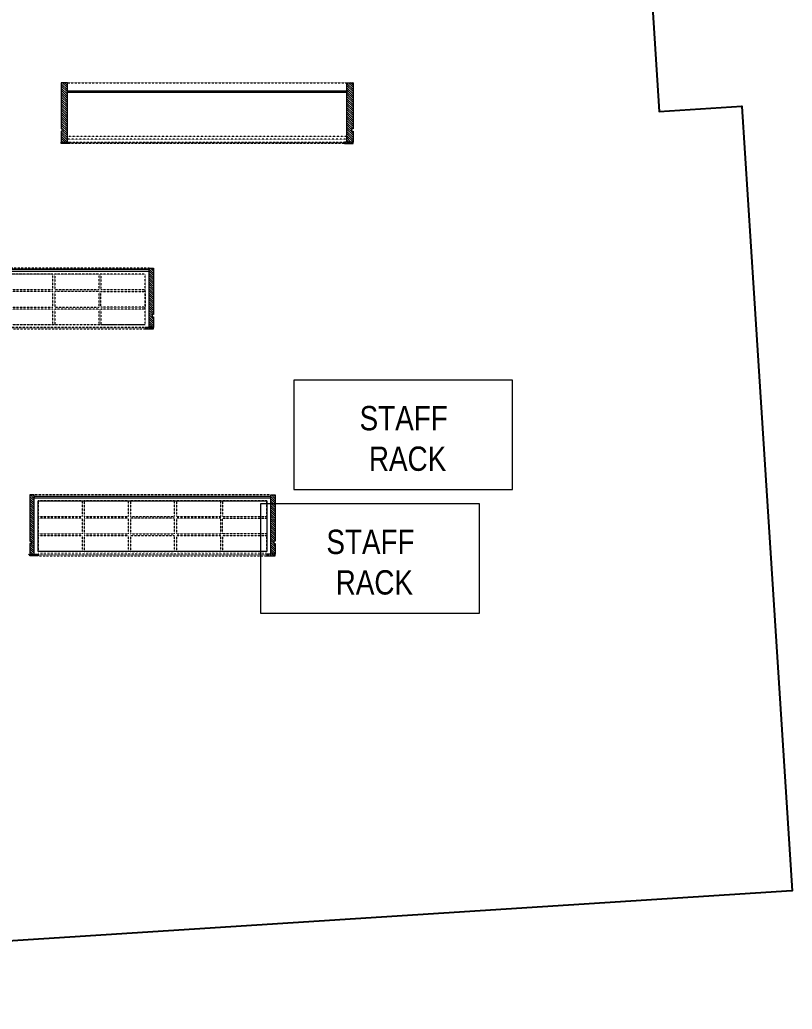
# Model space of a CAD drawing. Header units: metres. Extents: x 804 to 14472, y 3256 to 11736.
# Drawn here: x 11294 to 14472, y 3256 to 7326 of the extents above; entities that cross this region are included whole.
import ezdxf

# ---------------------------------------------------------------- set-up
doc = ezdxf.new("R2010")
doc.units = ezdxf.units.M
doc.linetypes.add('a_p6_plan_L18$0$HIDDEN', pattern=[0.375, 0.25, -0.125])
doc.linetypes.add('ACAD_ISO03W100', pattern=[30, 12, -18])
doc.layers.add('FloorPlan', color=1, linetype='Continuous')
for name, color, linetype, lineweight in [('I-LK FF&E', 1, 'Continuous', 9), ('I-LK TEXT', 31, 'Continuous', 5), ('LN-ELEVATION-1', 81, 'Continuous', 13), ('LN-ELEVATION-2', 103, 'Continuous', 20), ('LN-ELEVATION-3', 125, 'a_p6_plan_L18$0$HIDDEN', 18), ('LN-ELEVATION-4', 145, 'Continuous', 13), ('LN-HATCH', 251, 'Continuous', 0)]:
    doc.layers.add(name, color=color, linetype=linetype, lineweight=lineweight)
doc.styles.add('LK TXT', font='Arial Narrow.ttf')
pattern_1 = [(45, (7858558.917, 3503823.203), (-4.4901280605, 4.4901280605), [])]
pattern_2 = [(45, (7858054.0837, 3504049.203), (-4.4901280605, 4.4901280605), [])]

# ---------------------------------------------------------------- blocks, each defined once
blk = doc.blocks.new('STAFF_RACK_4')
at = {"layer": 'I-LK FF&E'}
blk.add_lwpolyline([(900, 468.1), (0, 468.1), (0, 18.1), (900, 18.1)], close=True, dxfattribs=at)
at = {"layer": 'I-LK TEXT', "color": 0, "linetype": 'Continuous', "ltscale": 3, "insert": (-97.9, 361.5), "char_height": 100, "attachment_point": 1, "style": 'LK TXT'}
blk.add_mtext_dynamic_manual_height_columns('\\pxqc;STAFF\\P RACK', width=1099.487, gutter_width=1, heights=[0], dxfattribs=at)
blk = doc.blocks.new('1010mm vc plan')
at = {"layer": 'LN-HATCH', "ltscale": 0.5}
h = blk.add_hatch(dxfattribs=at)
h.set_pattern_fill('ANSI31', color=256, scale=2)
h.set_pattern_definition([(45, (3761554.586, 1795022.936), (-4.490128061, 4.490128061), [])])
h.paths.add_polyline_path([(-505.2, 24), (-505.2, -166), (-499.2, -166), (-499.2, -176), (-505.2, -176), (-505.2, -220), (-487.2, -220), (-487.2, 24)])
h = blk.add_hatch(dxfattribs=at)
h.set_pattern_fill('ANSI31', color=256, scale=2)
h.set_pattern_definition(pattern_1)
h.paths.add_polyline_path([(504.8, 24), (504.8, -166), (498.8, -166), (498.8, -176), (504.8, -176), (504.8, -220), (486.8, -220), (486.8, 24)])
h = blk.add_hatch(dxfattribs=at)
h.set_pattern_fill('ANSI31', color=256, scale=2)
h.set_pattern_definition([(45, (7858741.917, 3503823.203), (-4.4901280605, 4.4901280605), [])])
h.paths.add_polyline_path([(-470.2, -220), (-470.2, -226), (-505.2, -226), (-505.2, -220)])
h = blk.add_hatch(dxfattribs=at)
h.set_pattern_fill('ANSI31', color=256, scale=2)
h.set_pattern_definition(pattern_1)
h.paths.add_polyline_path([(476.8, -220), (476.8, -226), (511.8, -226), (511.8, -220)])
at = {"layer": 'LN-ELEVATION-1', "ltscale": 0.5}
for points in [[(-505.2, 24), (-505.2, -166), (-499.2, -166), (-499.2, -176), (-505.2, -176), (-505.2, -220), (-487.2, -220), (-487.2, 24)], [(486.8, 12), (-487.2, 12), (-487.2, 18), (486.8, 18)], [(504.8, 24), (504.8, -166), (498.8, -166), (498.8, -176), (504.8, -176), (504.8, -220), (486.8, -220), (486.8, 24)], [(-470.2, -220), (-470.2, -226), (-505.2, -226), (-505.2, -220)], [(469.8, -220), (469.8, -226), (504.8, -226), (504.8, -220)]]:
    blk.add_lwpolyline(points, close=True, dxfattribs=at)
at = {"layer": 'LN-ELEVATION-2', "ltscale": 0.5}
blk.add_lwpolyline([(470.2, 0), (-470.2, 0), (-470.2, -208), (470.2, -208)], close=True, dxfattribs=at)
at = {"layer": 'LN-ELEVATION-3', "ltscale": 0.5}
for p, q in [((-487.2, 24), (486.8, 24)), ((-470.2, -220), (469.8, -220)), ((469.8, -226), (-470.2, -226))]:
    blk.add_line(p, q, dxfattribs=at)
for points in [[(-470.2, 0), (-288.5, 0), (-288.5, -64), (-470.2, -64)], [(-280.5, 0), (-98.8, 0), (-98.8, -64), (-280.5, -64)], [(-90.8, 0), (90.8, 0), (90.8, -64), (-90.8, -64)], [(98.8, 0), (280.5, 0), (280.5, -64), (98.8, -64)], [(288.5, 0), (470.2, 0), (470.2, -64), (288.5, -64)], [(-470.2, -136), (-288.5, -136), (-288.5, -72), (-470.2, -72)], [(-280.5, -72), (-98.8, -72), (-98.8, -136), (-280.5, -136)], [(-90.8, -72), (90.8, -72), (90.8, -136), (-90.8, -136)], [(98.8, -72), (280.5, -72), (280.5, -136), (98.8, -136)], [(288.5, -72), (470.2, -72), (470.2, -136), (288.5, -136)], [(-470.2, -144), (-288.5, -144), (-288.5, -208), (-470.2, -208)], [(-280.5, -144), (-98.8, -144), (-98.8, -208), (-280.5, -208)], [(-90.8, -144), (90.8, -144), (90.8, -208), (-90.8, -208)], [(98.8, -144), (280.5, -144), (280.5, -208), (98.8, -208)], [(288.5, -144), (470.2, -144), (470.2, -208), (288.5, -208)]]:
    blk.add_lwpolyline(points, close=True, dxfattribs=at)
blk = doc.blocks.new('VC_FIXTURE_MEDIUM_5')
at = {"layer": 'I-LK FF&E', "xscale": -1}
blk.add_blockref('1010MM VC PLAN', (511.8, 226), dxfattribs=at)
blk = doc.blocks.new('STAFF_RACK_5')
at = {"layer": 'I-LK FF&E'}
blk.add_lwpolyline([(900, 468.1), (0, 468.1), (0, 18.1), (900, 18.1)], close=True, dxfattribs=at)
at = {"layer": 'I-LK TEXT', "color": 0, "linetype": 'Continuous', "ltscale": 3, "insert": (-97.9, 361.5), "char_height": 100, "attachment_point": 1, "style": 'LK TXT'}
blk.add_mtext_dynamic_manual_height_columns('\\pxqc;STAFF\\P RACK', width=1099.487, gutter_width=1, heights=[0], dxfattribs=at)
blk = doc.blocks.new('12mm vc plan')
at = {"layer": 'LN-HATCH', "ltscale": 0.5}
h = blk.add_hatch(dxfattribs=at)
h.set_pattern_fill('ANSI31', color=256, scale=2)
h.set_pattern_definition([(45, (3760859.753, 1795248.936), (-4.490128061, 4.490128061), [])])
h.paths.add_polyline_path([(-1200, 250), (-1200, 60), (-1194, 60), (-1194, 50), (-1200, 50), (-1200, 6), (-1182, 6), (-1182, 250)])
h = blk.add_hatch(dxfattribs=at)
h.set_pattern_fill('ANSI31', color=256, scale=2)
h.set_pattern_definition(pattern_2)
h.paths.add_polyline_path([(0, 250), (0, 60), (-6, 60), (-6, 50), (0, 50), (0, 6), (-18, 6), (-18, 250)])
h = blk.add_hatch(dxfattribs=at)
h.set_pattern_fill('ANSI31', color=256, scale=2)
h.set_pattern_definition([(45, (7858047.0837, 3504049.203), (-4.4901280605, 4.4901280605), [])])
h.paths.add_polyline_path([(-1165, 6), (-1165, 0), (-1200, 0), (-1200, 6)])
h = blk.add_hatch(dxfattribs=at)
h.set_pattern_fill('ANSI31', color=256, scale=2)
h.set_pattern_definition(pattern_2)
h.paths.add_polyline_path([(-28, 6), (-28, 0), (0, 0), (0, 6)])
at = {"layer": 'LN-ELEVATION-1', "ltscale": 0.5}
for points in [[(-1200, 250), (-1200, 60), (-1194, 60), (-1194, 50), (-1200, 50), (-1200, 6), (-1182, 6), (-1182, 250)], [(0, 250), (0, 60), (-6, 60), (-6, 50), (0, 50), (0, 6), (-18, 6), (-18, 250)], [(-18, 238), (-1182, 238), (-1182, 244), (-18, 244)], [(-1165, 6), (-1165, 0), (-1200, 0), (-1200, 6)], [(-35, 6), (-35, 0), (0, 0), (0, 6)]]:
    blk.add_lwpolyline(points, close=True, dxfattribs=at)
at = {"layer": 'LN-ELEVATION-3', "ltscale": 0.5}
for p, q in [((-1182, 250), (-18, 250)), ((-1165, 6), (-35, 6)), ((-35, 0), (-1165, 0))]:
    blk.add_line(p, q, dxfattribs=at)
for points in [[(-1165, 226), (-35, 226), (-35, 18), (-1165, 18)], [(-1165, 226), (-983.3, 226), (-983.3, 162), (-1165, 162)], [(-975.3, 226), (-793.7, 226), (-793.7, 162), (-975.3, 162)], [(-785.7, 226), (-604, 226), (-604, 162), (-785.7, 162)], [(-596, 226), (-414.3, 226), (-414.3, 162), (-596, 162)], [(-406.3, 226), (-224.7, 226), (-224.7, 162), (-406.3, 162)], [(-216.7, 226), (-35, 226), (-35, 162), (-216.7, 162)], [(-1165, 90), (-983.3, 90), (-983.3, 154), (-1165, 154)], [(-975.3, 154), (-793.7, 154), (-793.7, 90), (-975.3, 90)], [(-785.7, 154), (-604, 154), (-604, 90), (-785.7, 90)], [(-596, 154), (-414.3, 154), (-414.3, 90), (-596, 90)], [(-406.3, 154), (-224.7, 154), (-224.7, 90), (-406.3, 90)], [(-216.7, 154), (-35, 154), (-35, 90), (-216.7, 90)], [(-1165, 82), (-983.3, 82), (-983.3, 18), (-1165, 18)], [(-975.3, 82), (-793.7, 82), (-793.7, 18), (-975.3, 18)], [(-785.7, 82), (-604, 82), (-604, 18), (-785.7, 18)], [(-596, 82), (-414.3, 82), (-414.3, 18), (-596, 18)], [(-406.3, 82), (-224.7, 82), (-224.7, 18), (-406.3, 18)], [(-216.7, 82), (-35, 82), (-35, 18), (-216.7, 18)]]:
    blk.add_lwpolyline(points, close=True, dxfattribs=at)
blk = doc.blocks.new('VC_FIXTURE_LARGE_4')
at = {"layer": 'I-LK FF&E', "xscale": -1}
blk.add_blockref('12MM VC PLAN', (0, 0), dxfattribs=at)
blk = doc.blocks.new('jj 1200')
at = {"layer": 'LN-HATCH', "ltscale": 0.5}
h = blk.add_hatch(dxfattribs=at)
h.set_pattern_fill('ANSI31', color=256, scale=2)
h.set_pattern_definition([(45, (4097187.331, 1708800.267), (-4.4901280605, 4.4901280605), [])])
h.paths.add_polyline_path([(792.1, 220), (792.1, 30), (786.1, 30), (786.1, 20), (792.1, 20), (792.1, -24), (767.1, -24), (767.1, 220)])
h.paths.add_polyline_path([(-382.9, 180), (767.1, 180), (767.1, 186), (-382.9, 186)])
h.paths.add_polyline_path([(757.1, -24), (757.1, -30), (792.1, -30), (792.1, -24)])
h.paths.add_polyline_path([(-407.9, 220), (-407.9, 30), (-401.9, 30), (-401.9, 20), (-407.9, 20), (-407.9, -24), (-382.9, -24), (-382.9, 220)])
h.paths.add_polyline_path([(-372.9, -24), (-372.9, -30), (-407.9, -30), (-407.9, -24)])
at = {"layer": 'LN-ELEVATION-1', "ltscale": 0.5}
for points in [[(-407.9, 220), (-407.9, 30), (-401.9, 30), (-401.9, 20), (-407.9, 20), (-407.9, -24), (-382.9, -24), (-382.9, 220)], [(792.1, 220), (792.1, 30), (786.1, 30), (786.1, 20), (792.1, 20), (792.1, -24), (767.1, -24), (767.1, 220)], [(-382.9, 180), (767.1, 180), (767.1, 186), (-382.9, 186)], [(-372.9, -24), (-372.9, -30), (-407.9, -30), (-407.9, -24)], [(757.1, -24), (757.1, -30), (792.1, -30), (792.1, -24)]]:
    blk.add_lwpolyline(points, close=True, dxfattribs=at)
at = {"layer": 'LN-ELEVATION-3', "ltscale": 0.5}
for p, q in [((767.1, 220), (-382.9, 220)), ((757.1, -24), (-372.9, -24)), ((-372.9, -30), (757.1, -30))]:
    blk.add_line(p, q, dxfattribs=at)
at = {"layer": 'LN-ELEVATION-4', "linetype": 'ACAD_ISO03W100', "ltscale": 0.05}
blk.add_lwpolyline([(767.1, 0), (-382.9, 0), (-382.9, -12), (767.1, -12)], close=True, dxfattribs=at)
blk = doc.blocks.new('JJ_FIXTURE_LARGE_5')
at = {"layer": 'I-LK FF&E', "xscale": -1}
blk.add_blockref('JJ 1200', (792.1, 30), dxfattribs=at)

msp = doc.modelspace()

# ---------------------------------------------------------------- linework, layer by layer
at = {"layer": 'FloorPlan'}
msp.add_lwpolyline([(13823.9, 8515.7), (13924.4, 6949), (14263.9, 6970.7), (14263.9, 6970.7), (14264, 6970.7), (14264.1, 6970.7), (14264.2, 6970.7), (14264.3, 6970.7), (14264.4, 6970.7), (14264.5, 6970.6), (14264.6, 6970.6), (14264.6, 6970.5), (14264.6, 6970.5), (14264.6, 6970.5), (14264.7, 6970.4), (14264.8, 6970.4), (14264.8, 6970.3), (14264.9, 6970.2), (14264.9, 6970.1), (14264.9, 6970), (14265, 6969.9), (14265, 6969.8), (14265, 6969.8), (14314.2, 6201.7), (14314.2, 6201.7), (14471.8, 3743.8), (14471.8, 3743.7), (14471.8, 3743.6), (14471.8, 3743.5), (14471.8, 3743.4), (14471.8, 3743.3), (14471.7, 3743.2), (14471.7, 3743.2), (14471.6, 3743.1), (14471.6, 3743.1), (14471.6, 3743.1), (14471.5, 3743), (14471.4, 3743), (14471.4, 3742.9), (14471.3, 3742.8), (14471.2, 3742.8), (14471.1, 3742.8), (14471, 3742.8), (14470.9, 3742.7), (6883.1, 3256.2)], dxfattribs=at)

# ---------------------------------------------------------------- block references
for name, p in [('JJ_FIXTURE_LARGE_5', (11464.9, 6817.5)), ('VC_FIXTURE_LARGE_4', (10644.8, 6054.4)), ('STAFF_RACK_5', (12421.6, 5376)), ('VC_FIXTURE_MEDIUM_5', (11328.2, 5121.6)), ('STAFF_RACK_4', (12285, 4867.2))]:
    msp.add_blockref(name, p)

doc.saveas('drawing.dxf')
